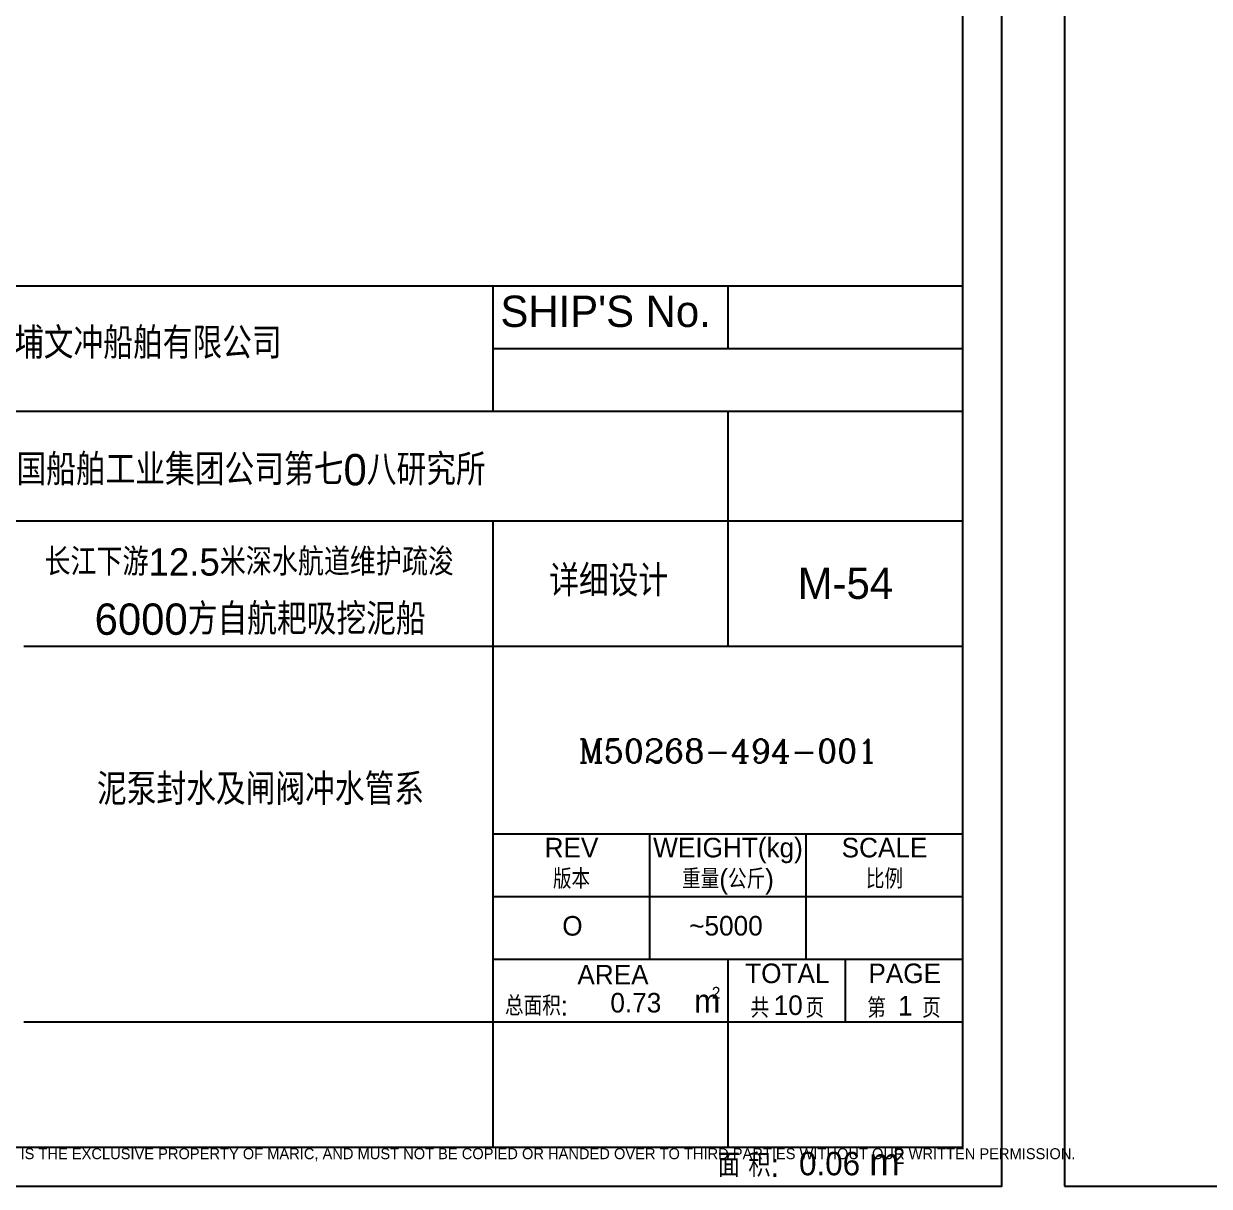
# Model space of a CAD drawing. Header units: millimetres. Extents: x 0 to 1091, y -428 to 602.
# Drawn here: x 85 to 236.5, y 0 to 148.5 of the extents above; entities that cross this region are included whole.
import ezdxf
from ezdxf.enums import TextEntityAlignment as Align

# ---------------------------------------------------------------- set-up
doc = ezdxf.new("R2010")
doc.units = ezdxf.units.MM
doc.styles.add('CHINESE', font='SHORT.shx', dxfattribs={"bigfont": 'HZDXF.shx'})
doc.styles.add('HZDXF', font='short.shx', dxfattribs={"bigfont": 'hzdxf.shx'})
doc.styles.add('HZROMANC', font='romanc', dxfattribs={"bigfont": 'hzdxf'})
doc.styles.add('ROMANS', font='ROMANS')

# ---------------------------------------------------------------- blocks, each defined once
blk = doc.blocks.new('$frame_build')
at = {"color": 3}
for p, q in [((0, 16), (180, 16)), ((0, 0), (0, 16)), ((25, 0), (25, 16)), ((120, 0), (120, 16)), ((150, 8), (150, 16)), ((180, 0), (180, 16)), ((0, 0), (180, 0))]:
    blk.add_line(p, q, dxfattribs=at)
blk.add_line((120, 8), (180, 8))
at = {"color": 2, "style": 'HZDXF'}
for s, p in [("SHIP'S No.", (134.36, 10.77)), ('BUILDER', (12.53, 9.45)), ('承造单位', (12.53, 3.22))]:
    blk.add_text(s, height=4, dxfattribs=at).set_placement(p, align=Align.CENTER)
for tag, p in [('SHIPNO', (165.6, 10.45)), ('SHIPYARD-DRAWNO', (151.04, 2.82))]:
    blk.add_attdef(tag, text='', height=4, dxfattribs=at).set_placement(p, align=Align.CENTER)
at = {"color": 2, "linetype": 'Continuous', "style": 'HZDXF'}
blk.add_attdef('BUILDER', text='', height=4, dxfattribs=at).set_placement((70.16, 6.7), align=Align.CENTER)
blk = doc.blocks.new('$FRAMEN1')
at = {"color": 2, "style": 'HZDXF'}
for tag, p in [('SHIPNAME1', (30, -8)), ('SHIPNAME2', (30, -8)), ('MARK', (105, -8))]:
    blk.add_attdef(tag, text='', height=4, dxfattribs=at).set_placement(p, align=Align.MIDDLE)
for tag, height, p in [('DRAWINGNAME', 4, (30.26, -36.29)), ('DRAWINGNAME1', 3.5, (30.26, -41.29)), ('DRAWINGNAME2', 3.5, (30.26, -46.29))]:
    blk.add_attdef(tag, text='', height=height, dxfattribs=at).set_placement(p, align=Align.CENTER)
at = {"color": 2, "style": 'HZDXF', "flags": 1}
for tag in ['SYSTEMCODE', 'SHIPCODE']:
    blk.add_attdef(tag, text='', height=3, dxfattribs=at).set_placement((30, -72), align=Align.MIDDLE)
blk = doc.blocks.new('$FRAMEA2')
at = {"color": 2, "style": 'ROMANS'}
blk.add_attdef('DATE', (1.55, 147.17), '', height=2, dxfattribs=at)
at = {"color": 2}
for tag, height, style, p in [('SHIPNO', 2.5, 'ROMANS', (165.06, -4.07)), ('BUILDER', 3, 'ROMANS', (69.21, -8.52)), ('DESIGNER', 3, 'ROMANS', (87.15, -23.27)), ('COMPANY', 3, 'ROMANS', (87.15, -23.27)), ('DRAW-NO.1', 3, 'HZROMANC', (150, -59.4))]:
    blk.add_attdef(tag, text='', height=height, dxfattribs=dict(at, style=style)).set_placement(p, align=Align.MIDDLE)
at = {"color": 2, "style": 'HZDXF'}
for tag, height, p in [('STANDBY5', 4, (163.71, -24.34)), ('STAGE', 4, (134.75, -39.66)), ('T-AREA', 2.5, (138.22, -92.8)), ('TOTAL-PAGE', 2.5, (157.69, -93.12)), ('PAGE-NUMBER', 2.5, (172.65, -93.19)), ('STANDBY2', 4, (134.26, -103.97)), ('STANDBY3', 4, (165.96, -103.97))]:
    blk.add_attdef(tag, text='', height=height, dxfattribs=at).set_placement(p, align=Align.CENTER)
at = {"color": 2, "linetype": 'Continuous', "style": 'HZDXF'}
blk.add_attdef('AREA', text='', height=3, dxfattribs=at).set_placement((162.98, -113.6), align=Align.CENTER)

msp = doc.modelspace()

# ---------------------------------------------------------------- linework, layer by layer
at = {"color": 3}
for p, q in [((25, 99), (205, 99)), ((175, 85), (175, 99)), ((25, 85), (205, 85)), ((145, 5), (145, 85)), ((175, 69), (175, 85)), ((85, 69), (205, 69)), ((85, 21), (205, 21))]:
    msp.add_line(p, q, dxfattribs=at)
at = {"color": 0}
for p, q in [((145, 45), (205, 45)), ((165, 29), (165, 45)), ((185, 29), (185, 45)), ((145, 29), (205, 29)), ((175, 21), (175, 29)), ((175, 5), (175, 21))]:
    msp.add_line(p, q, dxfattribs=at)
at = {"color": 7}
msp.add_line((145, 37), (205, 37), dxfattribs=at)
for p, q in [((145, 37), (165, 37)), ((185, 37), (205, 37)), ((190, 21), (190, 29))]:
    msp.add_line(p, q)
at = {"color": 7, "linetype": 'Continuous'}
for points in [[(0, 0), (210, 0), (210, 297), (0, 297)], [(218, 0), (428, 0), (428, 297), (218, 297)]]:
    msp.add_lwpolyline(points, close=True, dxfattribs=at)
at = {"color": 1, "linetype": 'Continuous'}
msp.add_lwpolyline([(25, 5), (205, 5), (205, 292), (25, 292)], close=True, dxfattribs=at)

# ---------------------------------------------------------------- block references
ref = msp.add_blockref('$FRAMEA2', (25, 115))
ref.add_attrib('DESIGNER', '中国船舶工业集团公司第七0八研究所', dxfattribs={"color": 2, "height": 4, "style": 'HZDXF'}).set_placement((112.15, 91.73), align=Align.MIDDLE)
ref.add_attrib('STAGE', '详细设计', dxfattribs={"color": 2, "height": 4, "style": 'HZDXF'}).set_placement((159.75, 75.34), align=Align.CENTER)
ref.add_attrib('DRAW-NO.1', 'M50268-494-001', dxfattribs={"color": 2, "height": 3, "style": 'HZROMANC'}).set_placement((175, 55.6), align=Align.MIDDLE)
ref.add_attrib('AREA', '0.06', dxfattribs={"color": 2, "linetype": 'Continuous', "height": 3, "style": 'HZDXF'}).set_placement((187.98, 1.4), align=Align.CENTER)
ref.add_attrib('T-AREA', '0.73', dxfattribs={"color": 2, "height": 2.5, "style": 'HZDXF'}).set_placement((163.22, 22.2), align=Align.CENTER)
ref.add_attrib('TOTAL-PAGE', '10', dxfattribs={"color": 2, "height": 2.5, "style": 'HZDXF'}).set_placement((182.69, 21.88), align=Align.CENTER)
ref.add_attrib('PAGE-NUMBER', '1', dxfattribs={"color": 2, "height": 2.5, "style": 'HZDXF'}).set_placement((197.65, 21.81), align=Align.CENTER)
at = {"color": 3}
msp.add_blockref('$frame_build', (25, 99), dxfattribs=at).add_auto_attribs({'BUILDER': '中船黄埔文冲船舶有限公司'})
ref = msp.add_blockref('$FRAMEN1', (85, 85))
ref.add_attrib('SHIPNAME1', '6000方自航耙吸挖泥船', dxfattribs={"color": 2, "height": 4, "style": 'HZDXF'}).set_placement((115.21, 72.65), align=Align.MIDDLE)
ref.add_attrib('MARK', 'M-54', dxfattribs={"color": 2, "height": 4, "style": 'HZDXF'}).set_placement((190, 77), align=Align.MIDDLE)
ref.add_attrib('DRAWINGNAME', '泥泵封水及闸阀冲水管系', dxfattribs={"color": 2, "height": 4, "style": 'HZDXF'}).set_placement((115.26, 48.71), align=Align.CENTER)

# ---------------------------------------------------------------- texts
at = {"color": 2}
for s, height, style, p in [('长江下游12.5米深水航道维护疏浚', 3.5, 'CHINESE', (87.65, 78)), ('m', 3, 'HZDXF', (170.67, 22.16)), ('2', 1.5, 'HZDXF', (172.92, 23.97)), ('2', 2, 'HZDXF', (196.11, 2.83)), ('m', 3.5, 'HZDXF', (193.05, 1.39))]:
    msp.add_text(s, height=height, dxfattribs=dict(at, style=style)).set_placement(p)
at = {"color": 2, "style": 'HZDXF'}
for s, p in [('REV', (155, 42.01)), ('WEIGHT(kg)', (175, 42.01)), ('SCALE', (195, 42.01)), ('版本', (155, 38.01)), ('重量(公斤)', (175, 38.01)), ('比例', (195, 38.01)), ('AREA', (160.3, 25.78)), ('TOTAL', (182.58, 25.95)), ('PAGE', (197.58, 25.95)), ('总面积:', (150.53, 21.8)), ('共     页', (182.58, 21.52)), ('第     页', (197.49, 21.52))]:
    msp.add_text(s, height=2.5, dxfattribs=at).set_placement(p, align=Align.CENTER)
msp.add_text('THIS DRAWING/DOCUMENT AND THE INFORMATION CONTAINED IS THE EXCLUSIVE PROPERTY OF MARIC, AND MUST NOT BE COPIED OR HANDED OVER TO THIRD PARTIES WITHOUT OUR WRITTEN PERMISSION.', height=1.4, dxfattribs=at).set_placement((25, 4.86), align=Align.TOP_LEFT)
at = {"color": 2, "linetype": 'Continuous', "style": 'HZDXF'}
for s, p in [('面', (173.67, 1.2)), ('积:', (177.58, 1.2))]:
    msp.add_text(s, height=3, dxfattribs=at).set_placement(p)
at = {"color": 2, "style": 'HZDXF'}
for tag, p in [('O', (155.12, 32.02)), ('~5000', (174.74, 32.03))]:
    msp.add_attdef(tag, text='', height=2.5, dxfattribs=at).set_placement(p, align=Align.CENTER)

doc.saveas('drawing.dxf')
